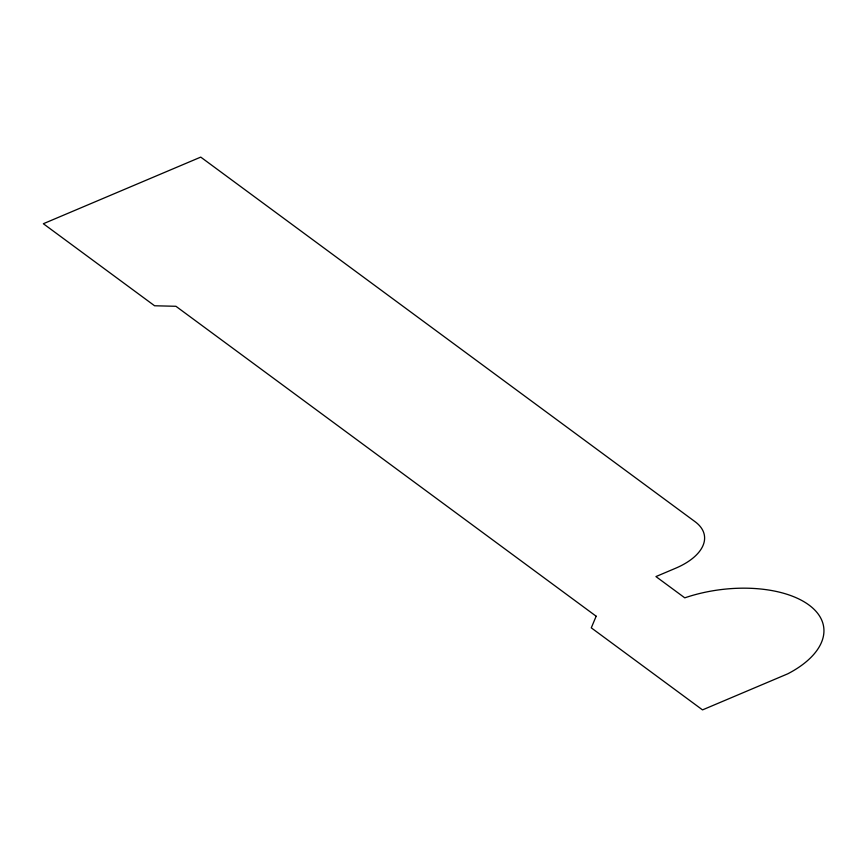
<?xml version="1.0" encoding="UTF-8"?>
<svg xmlns="http://www.w3.org/2000/svg" width="867" height="867" viewBox="0 0 867 867"><rect width="100%" height="100%" fill="white"/><g stroke="black" fill="none" stroke-linecap="round" stroke-linejoin="round"><path stroke-width="1.3" d="M596.16 616.22L591.283 627.849L702.519 709.889L787.778 673.811A98.101 50.676 -7.4 0 0 808.998 605.036A98.101 50.676 -7.4 0 0 684.778 597.84L655.94 576.577L675.61 568.243A62.337 32.198 -7.4 0 0 695.117 521.728L200.743 157.111L43.35 223.729L154.586 305.769L175.936 306.289L596.16 616.22"/></g></svg>
